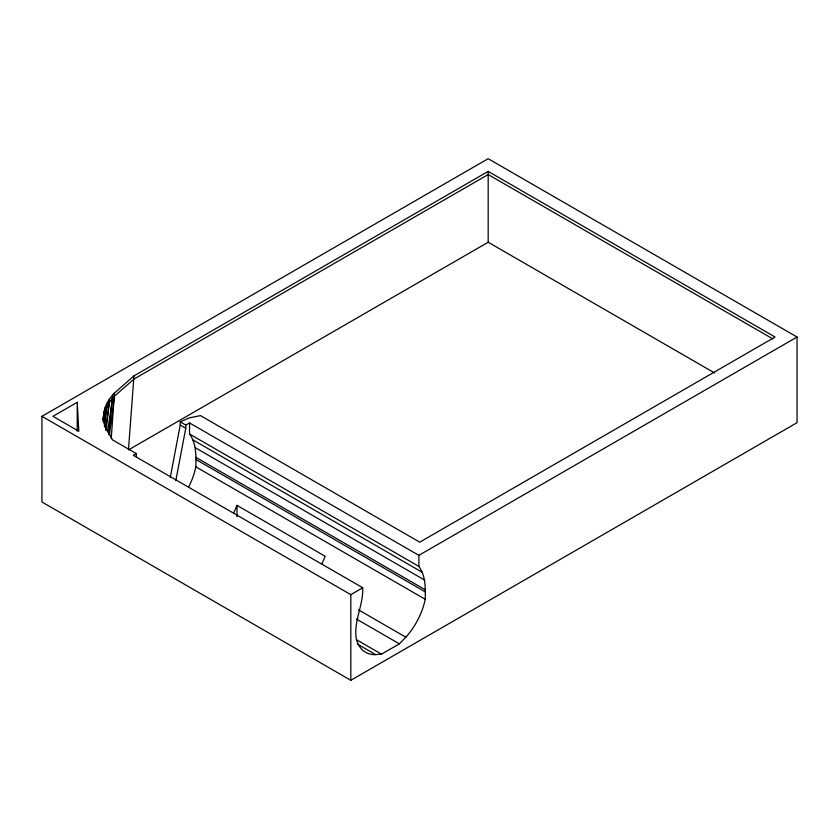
<?xml version="1.0" encoding="UTF-8"?>
<svg xmlns="http://www.w3.org/2000/svg" width="839" height="839" viewBox="0 0 839 839"><rect width="100%" height="100%" fill="white"/><g stroke="black" fill="none" stroke-linecap="round" stroke-linejoin="round"><path stroke-width="1.26" d="M237.018 516.761L237.018 505.382L325.165 556.278L321.956 563.714M188.733 486.809A50.413 29.103 -60 0 0 195.844 466.841C196.053 455.598 196.515 443.569 189.541 434.004L189.541 422.94L185.776 425.079L180.238 421.881L180.238 425.048L170.275 477.496M111.23 438.608L114.429 393.061L133.957 375.893L488.183 171.387L775.068 337.016L419.731 542.172L200.49 415.599L188.953 417.979L180.238 421.881M108.713 434.35L112.594 395.033L114.429 393.061M106.217 430.554L109.5 399.039L112.594 395.033M103.459 419.521C103.05 412.243 105.42 405.038 109.5 399.039M103.449 419.353L103.984 411.802M104.456 426.936L107.014 403.192M109.469 434.644L114.429 396.228L133.957 379.071L488.183 174.554L772.803 338.883M103.637 422.185L105.179 407.46M103.071 421.377C103.585 411.928 107.728 402.898 114.429 396.228M103.207 420.129L103.984 414.969M103.627 420.958L105.179 410.628M104.309 424.44L107.014 406.37M105.62 428.026L109.5 402.217M107.549 431.76L112.594 398.2M175.791 480.684L185.776 428.247L185.776 425.079M233.808 512.828L237.018 505.382M357.571 644.184L375.673 654.63L381.493 654.147L399.354 643.849L405.866 637.2A50.413 29.103 -60 0 0 425.226 599.277C425.446 588.024 425.813 575.984 418.881 566.419L418.881 555.345L189.541 422.94M41.95 416.322L488.183 158.697L797.05 337.016L797.05 422.678L350.817 680.303L41.95 501.984L41.95 416.322L350.817 594.652L362.742 587.761C363.465 605.16 353.408 621.206 356.313 639.066A50.413 29.103 -60 0 0 375.673 654.63M77.219 402.311L52.941 416.322L78.824 431.267L77.219 402.311L77.219 431.089M714.702 373.019L488.183 242.24L128.461 449.924L133.957 375.893M418.881 555.345L797.05 337.016M136.285 456.783L136.285 453.605L133.328 455.315L362.742 587.761M180.238 425.048L185.776 428.247M189.541 434.004L418.881 566.419M192.792 439.825L422.132 572.229M195.393 447.753L424.733 580.158M195.886 457.349L425.226 589.754M195.886 459.468L425.226 591.873M195.844 466.841L425.226 599.277M136.285 453.605L112.478 439.856C108.713 432.41 102.798 425.037 103.449 416.175M358.347 609.764L405.866 637.2M356.365 619.014L399.354 643.849M356.606 639.779L381.493 654.147M488.183 171.387L488.183 242.24M350.817 594.652L350.817 680.303M106.134 428.247L106.134 430.365M104.634 424.44L104.634 426.548"/></g></svg>
